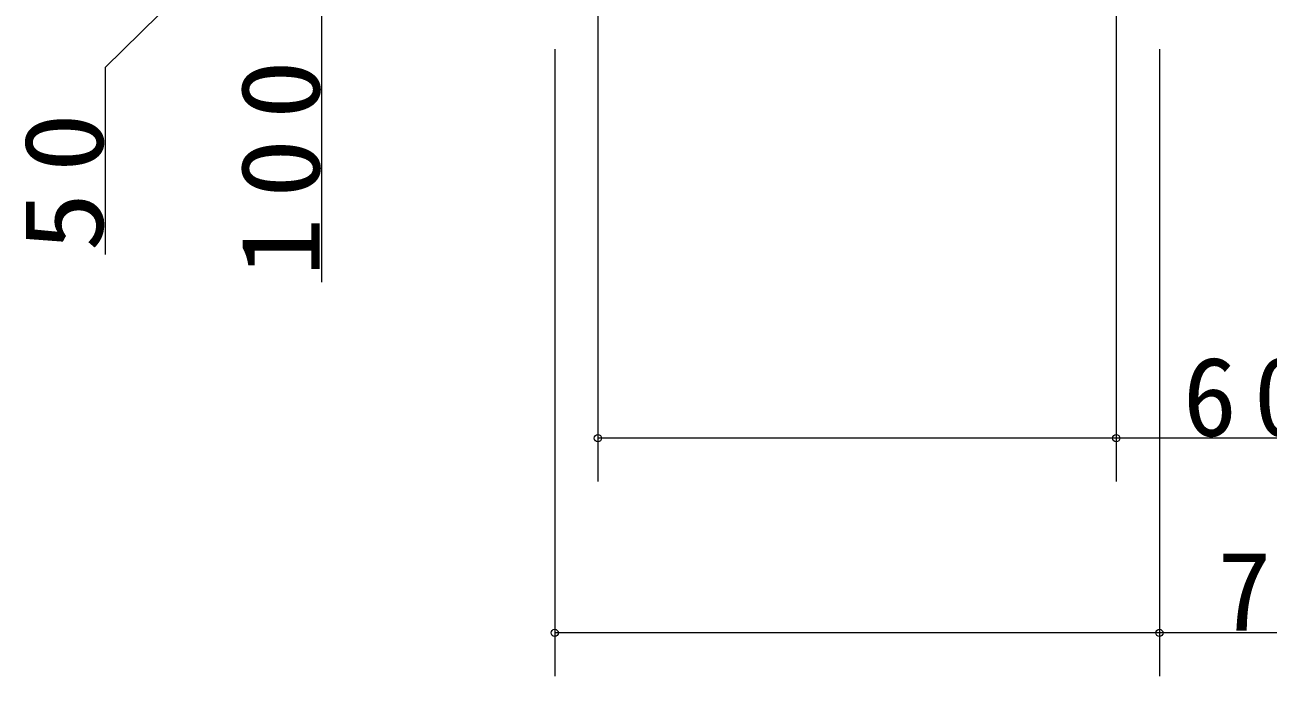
# Model space of a CAD drawing. Units: millimetres, scale not verified. Extents: x -19540 to 0, y -2040 to 13350.
# Drawn here: x -7752 to -6313, y 2374 to 3128 of the extents above; entities that cross this region are included whole.
import ezdxf

# ---------------------------------------------------------------- set-up
doc = ezdxf.new("R2010")
doc.units = ezdxf.units.MM
doc.layers.add('補助', color=2, linetype='Continuous', lineweight=13)
doc.styles.add('ＭＳ ゴシック', font='')
doc.styles.get('ＭＳ ゴシック').set_extended_font_data('MS Gothic')

# ---------------------------------------------------------------- blocks, each defined once
blk = doc.blocks.new('dimension_origin')
at = {"color": 0, "linetype": 'Continuous', "lineweight": -2}
blk.add_circle((0, 0), 1.25, dxfattribs=at)

msp = doc.modelspace()

# ---------------------------------------------------------------- linework, layer by layer
at = {"layer": '補助'}
for p, q in [((-7408.679, 2829.95), (-7408.679, 3302.524)), ((-7089.024, 3249.524), (-7089.024, 2599.322)), ((-6489.024, 3249.524), (-6489.024, 2599.322)), ((-7139.024, 3099.524), (-7139.024, 2374.014)), ((-6439.024, 3099.524), (-6439.024, 2374.014)), ((-5736.952, 2649.322), (-7089.024, 2649.322)), ((-5696.881, 2424.014), (-7139.024, 2424.014))]:
    msp.add_line(p, q, dxfattribs=at)
msp.add_lwpolyline([(-7408.679, 3324.524), (-7659.314, 3078.071), (-7659.314, 2861.881)], dxfattribs=at)

# ---------------------------------------------------------------- block references
at = {"layer": '補助', "xscale": 3.33, "yscale": 3.33}
for p in [(-7089.024, 2649.322), (-7139.024, 2424.014)]:
    msp.add_blockref('dimension_origin', p, dxfattribs=at)
at = {"layer": '補助', "xscale": 3.33, "yscale": 3.33, "rotation": 180}
for p in [(-6489.024, 2649.322), (-6439.024, 2424.014)]:
    msp.add_blockref('dimension_origin', p, dxfattribs=at)

# ---------------------------------------------------------------- texts
at = {"layer": '補助', "char_height": 91.64, "attachment_point": 8, "rotation": 90, "style": 'ＭＳ ゴシック'}
for s, insert in [('\\T1.33;\\W1.1;100', (-7409.679, 2972.807)), ('\\T1.34;\\W1.1;50', (-7660.314, 2957.119))]:
    msp.add_mtext(s, dxfattribs=dict(at, insert=insert))
at = {"layer": '補助', "char_height": 91.64, "attachment_point": 8, "style": 'ＭＳ ゴシック'}
for s, insert in [('\\T1.32;600×400', (-6082.666, 2650.322)), ('\\T1.32;700×500', (-6042.595, 2425.014))]:
    msp.add_mtext(s, dxfattribs=dict(at, insert=insert))

doc.saveas('drawing.dxf')
